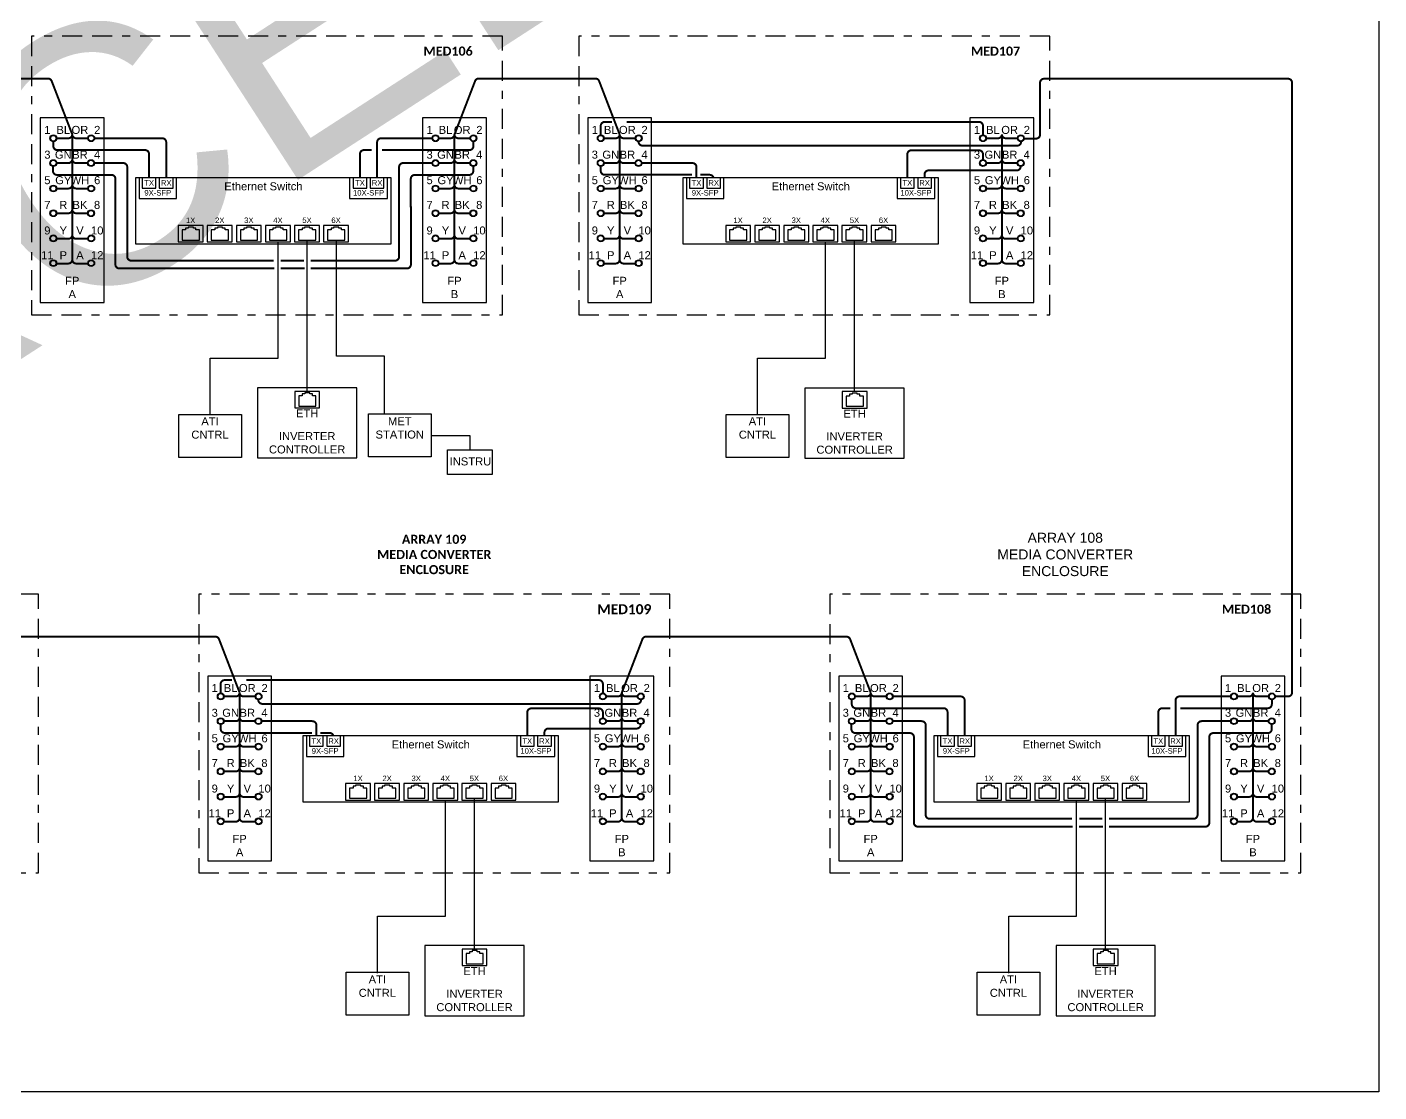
# Model space of a CAD drawing. Header units: feet. Extents: x -17 to 246, y -88 to 32.
# Drawn here: x 168.36 to 185.25, y 8.41 to 21.72 of the extents above; entities that cross this region are included whole.
import ezdxf
from ezdxf.enums import TextEntityAlignment as Align
from ezdxf.lldxf.tags import DXFTag

# ---------------------------------------------------------------- set-up
doc = ezdxf.new("R2010")
doc.units = ezdxf.units.FT
doc.header["$MEASUREMENT"] = 0
doc.linetypes.add('BORDER2', pattern=[0.875, 0.25, -0.125, 0.25, -0.125, 0, -0.125])
for name, color, linetype in [('E-EQPM-ENCL', 8, 'Continuous'), ('E-TEXT', 7, 'Continuous'), ('FLOWCHART', 7, 'Continuous'), ('G-ANNO-TEXT', 1, 'Continuous'), ('PV-CABL-FO', 130, 'FIBER'), ('PV-CATV6', 122, 'CATV6')]:
    doc.layers.add(name, color=color, linetype=linetype)
doc.layers.add('E-WD-DEVC', color=7, linetype='Continuous', lineweight=30)
doc.layers.add('G-NPLT', color=67, linetype='Continuous', plot=False)
doc.styles.add('NEI-A', font='arial.ttf')
tags = doc.linetypes.add('CATV6', pattern='A,0.18216,-0.054518,["CATV6",NEI-A,S=0.1,R=0,X=0,Y=-0.05],-0.505136,0.176989', length=0.918803).pattern_tags.tags
tags[6] = DXFTag(74, 10)
tags = doc.linetypes.add('FIBER', pattern='A,0.376989,-0.053001,["FO",NEI-A,S=0.1,R=0,X=0,Y=-0.05],-0.246999,0.376989', length=1.053978).pattern_tags.tags
tags[6] = DXFTag(74, 10)

# ---------------------------------------------------------------- blocks, each defined once
blk = doc.blocks.new('*U19')
at = {"layer": 'E-EQPM-ENCL', "color": 9, "linetype": 'BORDER2'}
for points in [[(46.046, 17.217), (51.931, 17.217), (51.931, 20.7), (46.046, 20.7)], [(52.885, 17.217), (58.77, 17.217), (58.77, 20.7), (52.885, 20.7)], [(40.252, 10.245), (46.137, 10.245), (46.137, 13.728), (40.252, 13.728)], [(48.137, 10.245), (54.022, 10.245), (54.022, 13.728), (48.137, 13.728)], [(56.022, 10.245), (61.907, 10.245), (61.907, 13.728), (56.022, 13.728)]]:
    blk.add_lwpolyline(points, close=True, dxfattribs=at)
at = {"layer": 'E-WD-DEVC'}
for centre, radius in [((46.321, 19.423), 0.0423), ((46.321, 19.423), 0.0348), ((46.321, 19.423), 0.0348), ((46.794, 19.423), 0.0423), ((46.794, 19.423), 0.0348), ((46.794, 19.423), 0.0348), ((51.096, 19.423), 0.0423), ((51.096, 19.423), 0.0348), ((51.096, 19.423), 0.0348), ((51.569, 19.423), 0.0423), ((51.569, 19.423), 0.0348), ((51.569, 19.423), 0.0348), ((53.16, 19.423), 0.0423), ((53.16, 19.423), 0.0348), ((53.16, 19.423), 0.0348), ((53.634, 19.423), 0.0423), ((53.634, 19.423), 0.0348), ((53.634, 19.423), 0.0348), ((57.936, 19.423), 0.0423), ((57.936, 19.423), 0.0348), ((57.936, 19.423), 0.0348), ((58.409, 19.423), 0.0423), ((58.409, 19.423), 0.0348), ((58.409, 19.423), 0.0348), ((46.321, 19.113), 0.0423), ((46.321, 19.113), 0.0348), ((46.321, 19.113), 0.0348), ((46.792, 19.113), 0.0423), ((46.792, 19.113), 0.0348), ((46.792, 19.113), 0.0348), ((51.096, 19.113), 0.0423), ((51.096, 19.113), 0.0348), ((51.096, 19.113), 0.0348), ((51.568, 19.113), 0.0423), ((51.568, 19.113), 0.0348), ((51.568, 19.113), 0.0348), ((53.16, 19.113), 0.0423), ((53.16, 19.113), 0.0348), ((53.16, 19.113), 0.0348), ((53.632, 19.113), 0.0423), ((53.632, 19.113), 0.0348), ((53.632, 19.113), 0.0348), ((57.936, 19.113), 0.0423), ((57.936, 19.113), 0.0348), ((57.936, 19.113), 0.0348), ((58.407, 19.113), 0.0423), ((58.407, 19.113), 0.0348), ((58.407, 19.113), 0.0348), ((46.321, 18.795), 0.0423), ((46.321, 18.795), 0.0348), ((46.321, 18.795), 0.0348), ((46.794, 18.795), 0.0423), ((46.794, 18.795), 0.0348), ((46.794, 18.795), 0.0348), ((51.096, 18.795), 0.0423), ((51.096, 18.795), 0.0348), ((51.096, 18.795), 0.0348), ((51.569, 18.795), 0.0423), ((51.569, 18.795), 0.0348), ((51.569, 18.795), 0.0348), ((53.16, 18.795), 0.0423), ((53.16, 18.795), 0.0348), ((53.16, 18.795), 0.0348), ((53.634, 18.795), 0.0423), ((53.634, 18.795), 0.0348), ((53.634, 18.795), 0.0348), ((57.936, 18.795), 0.0423), ((57.936, 18.795), 0.0348), ((57.936, 18.795), 0.0348), ((58.409, 18.795), 0.0423), ((58.409, 18.795), 0.0348), ((58.409, 18.795), 0.0348), ((46.321, 18.486), 0.0423), ((46.321, 18.486), 0.0348), ((46.321, 18.486), 0.0348), ((46.792, 18.486), 0.0423), ((46.792, 18.486), 0.0348), ((46.792, 18.486), 0.0348), ((51.096, 18.486), 0.0423), ((51.096, 18.486), 0.0348), ((51.096, 18.486), 0.0348), ((51.568, 18.486), 0.0423), ((51.568, 18.486), 0.0348), ((51.568, 18.486), 0.0348), ((53.16, 18.486), 0.0423), ((53.16, 18.486), 0.0348), ((53.16, 18.486), 0.0348), ((53.632, 18.486), 0.0423), ((53.632, 18.486), 0.0348), ((53.632, 18.486), 0.0348), ((57.936, 18.486), 0.0423), ((57.936, 18.486), 0.0348), ((57.936, 18.486), 0.0348), ((58.407, 18.486), 0.0423), ((58.407, 18.486), 0.0348), ((58.407, 18.486), 0.0348), ((46.321, 18.172), 0.0423), ((46.321, 18.172), 0.0348), ((46.321, 18.172), 0.0348), ((46.794, 18.172), 0.0423), ((46.794, 18.172), 0.0348), ((46.794, 18.172), 0.0348), ((51.096, 18.172), 0.0423), ((51.096, 18.172), 0.0348), ((51.096, 18.172), 0.0348), ((51.569, 18.172), 0.0423), ((51.569, 18.172), 0.0348), ((51.569, 18.172), 0.0348), ((53.16, 18.172), 0.0423), ((53.16, 18.172), 0.0348), ((53.16, 18.172), 0.0348), ((53.634, 18.172), 0.0423), ((53.634, 18.172), 0.0348), ((53.634, 18.172), 0.0348), ((57.936, 18.172), 0.0423), ((57.936, 18.172), 0.0348), ((57.936, 18.172), 0.0348), ((58.409, 18.172), 0.0423), ((58.409, 18.172), 0.0348), ((58.409, 18.172), 0.0348), ((46.321, 17.862), 0.0423), ((46.321, 17.862), 0.0348), ((46.321, 17.862), 0.0348), ((46.794, 17.862), 0.0423), ((46.794, 17.862), 0.0348), ((46.794, 17.862), 0.0348), ((51.096, 17.862), 0.0423), ((51.096, 17.862), 0.0348), ((51.096, 17.862), 0.0348), ((51.569, 17.862), 0.0423), ((51.569, 17.862), 0.0348), ((51.569, 17.862), 0.0348), ((53.16, 17.862), 0.0423), ((53.16, 17.862), 0.0348), ((53.16, 17.862), 0.0348), ((53.634, 17.862), 0.0423), ((53.634, 17.862), 0.0348), ((53.634, 17.862), 0.0348), ((57.936, 17.862), 0.0423), ((57.936, 17.862), 0.0348), ((57.936, 17.862), 0.0348), ((58.409, 17.862), 0.0423), ((58.409, 17.862), 0.0348), ((58.409, 17.862), 0.0348), ((48.412, 12.45), 0.0423), ((48.412, 12.45), 0.0348), ((48.412, 12.45), 0.0348), ((48.885, 12.45), 0.0423), ((48.885, 12.45), 0.0348), ((48.885, 12.45), 0.0348), ((53.187, 12.45), 0.0423), ((53.187, 12.45), 0.0348), ((53.187, 12.45), 0.0348), ((53.66, 12.45), 0.0423), ((53.66, 12.45), 0.0348), ((53.66, 12.45), 0.0348), ((56.297, 12.45), 0.0423), ((56.297, 12.45), 0.0348), ((56.297, 12.45), 0.0348), ((56.77, 12.45), 0.0423), ((56.77, 12.45), 0.0348), ((56.77, 12.45), 0.0348), ((61.072, 12.45), 0.0423), ((61.072, 12.45), 0.0348), ((61.072, 12.45), 0.0348), ((61.546, 12.45), 0.0423), ((61.546, 12.45), 0.0348), ((61.546, 12.45), 0.0348), ((48.412, 12.141), 0.0423), ((48.412, 12.141), 0.0348), ((48.412, 12.141), 0.0348), ((48.883, 12.141), 0.0423), ((48.883, 12.141), 0.0348), ((48.883, 12.141), 0.0348), ((53.187, 12.141), 0.0423), ((53.187, 12.141), 0.0348), ((53.187, 12.141), 0.0348), ((53.659, 12.141), 0.0423), ((53.659, 12.141), 0.0348), ((53.659, 12.141), 0.0348), ((56.297, 12.141), 0.0423), ((56.297, 12.141), 0.0348), ((56.297, 12.141), 0.0348), ((56.768, 12.141), 0.0423), ((56.768, 12.141), 0.0348), ((56.768, 12.141), 0.0348), ((61.072, 12.141), 0.0423), ((61.072, 12.141), 0.0348), ((61.072, 12.141), 0.0348), ((61.544, 12.141), 0.0423), ((61.544, 12.141), 0.0348), ((61.544, 12.141), 0.0348), ((48.412, 11.823), 0.0423), ((48.412, 11.823), 0.0348), ((48.412, 11.823), 0.0348), ((48.885, 11.823), 0.0423), ((48.885, 11.823), 0.0348), ((48.885, 11.823), 0.0348), ((53.187, 11.823), 0.0423), ((53.187, 11.823), 0.0348), ((53.187, 11.823), 0.0348), ((53.66, 11.823), 0.0423), ((53.66, 11.823), 0.0348), ((53.66, 11.823), 0.0348), ((56.297, 11.823), 0.0423), ((56.297, 11.823), 0.0348), ((56.297, 11.823), 0.0348), ((56.77, 11.823), 0.0423), ((56.77, 11.823), 0.0348), ((56.77, 11.823), 0.0348), ((61.072, 11.823), 0.0423), ((61.072, 11.823), 0.0348), ((61.072, 11.823), 0.0348), ((61.546, 11.823), 0.0423), ((61.546, 11.823), 0.0348), ((61.546, 11.823), 0.0348), ((48.412, 11.513), 0.0423), ((48.412, 11.513), 0.0348), ((48.412, 11.513), 0.0348), ((48.883, 11.513), 0.0423), ((48.883, 11.513), 0.0348), ((48.883, 11.513), 0.0348), ((53.187, 11.513), 0.0423), ((53.187, 11.513), 0.0348), ((53.187, 11.513), 0.0348), ((53.659, 11.513), 0.0423), ((53.659, 11.513), 0.0348), ((53.659, 11.513), 0.0348), ((56.297, 11.513), 0.0423), ((56.297, 11.513), 0.0348), ((56.297, 11.513), 0.0348), ((56.768, 11.513), 0.0423), ((56.768, 11.513), 0.0348), ((56.768, 11.513), 0.0348), ((61.072, 11.513), 0.0423), ((61.072, 11.513), 0.0348), ((61.072, 11.513), 0.0348), ((61.544, 11.513), 0.0423), ((61.544, 11.513), 0.0348), ((61.544, 11.513), 0.0348), ((48.412, 11.199), 0.0423), ((48.412, 11.199), 0.0348), ((48.412, 11.199), 0.0348), ((48.885, 11.199), 0.0423), ((48.885, 11.199), 0.0348), ((48.885, 11.199), 0.0348), ((53.187, 11.199), 0.0423), ((53.187, 11.199), 0.0348), ((53.187, 11.199), 0.0348), ((53.66, 11.199), 0.0423), ((53.66, 11.199), 0.0348), ((53.66, 11.199), 0.0348), ((56.297, 11.199), 0.0423), ((56.297, 11.199), 0.0348), ((56.297, 11.199), 0.0348), ((56.77, 11.199), 0.0423), ((56.77, 11.199), 0.0348), ((56.77, 11.199), 0.0348), ((61.072, 11.199), 0.0423), ((61.072, 11.199), 0.0348), ((61.072, 11.199), 0.0348), ((61.546, 11.199), 0.0423), ((61.546, 11.199), 0.0348), ((61.546, 11.199), 0.0348), ((48.412, 10.89), 0.0423), ((48.412, 10.89), 0.0348), ((48.412, 10.89), 0.0348), ((48.885, 10.89), 0.0423), ((48.885, 10.89), 0.0348), ((48.885, 10.89), 0.0348), ((53.187, 10.89), 0.0423), ((53.187, 10.89), 0.0348), ((53.187, 10.89), 0.0348), ((53.66, 10.89), 0.0423), ((53.66, 10.89), 0.0348), ((53.66, 10.89), 0.0348), ((56.297, 10.89), 0.0423), ((56.297, 10.89), 0.0348), ((56.297, 10.89), 0.0348), ((56.77, 10.89), 0.0423), ((56.77, 10.89), 0.0348), ((56.77, 10.89), 0.0348), ((61.072, 10.89), 0.0423), ((61.072, 10.89), 0.0348), ((61.072, 10.89), 0.0348), ((61.546, 10.89), 0.0423), ((61.546, 10.89), 0.0348), ((61.546, 10.89), 0.0348)]:
    blk.add_circle(centre, radius, dxfattribs=at)
at = {"layer": 'FLOWCHART', "linetype": 'Continuous'}
for points in [[(46.956, 19.676), (46.158, 19.676), (46.158, 17.369), (46.956, 17.369)], [(51.732, 19.676), (50.934, 19.676), (50.934, 17.369), (51.732, 17.369)], [(53.796, 19.676), (52.998, 19.676), (52.998, 17.369), (53.796, 17.369)], [(58.571, 19.676), (57.773, 19.676), (57.773, 17.369), (58.571, 17.369)], [(47.347, 18.105), (50.542, 18.105), (50.542, 18.93), (47.347, 18.93)], [(47.391, 18.672), (47.86, 18.672), (47.86, 18.93), (47.391, 18.93)], [(47.431, 18.801), (47.602, 18.801), (47.602, 18.93), (47.431, 18.93)], [(47.645, 18.801), (47.817, 18.801), (47.817, 18.93), (47.645, 18.93)], [(50.022, 18.672), (50.495, 18.672), (50.495, 18.93), (50.022, 18.93)], [(50.065, 18.801), (50.237, 18.801), (50.237, 18.93), (50.065, 18.93)], [(50.28, 18.801), (50.452, 18.801), (50.452, 18.93), (50.28, 18.93)], [(54.187, 18.105), (57.382, 18.105), (57.382, 18.93), (54.187, 18.93)], [(54.231, 18.672), (54.7, 18.672), (54.7, 18.93), (54.231, 18.93)], [(54.27, 18.801), (54.442, 18.801), (54.442, 18.93), (54.27, 18.93)], [(54.485, 18.801), (54.657, 18.801), (54.657, 18.93), (54.485, 18.93)], [(56.862, 18.672), (57.334, 18.672), (57.334, 18.93), (56.862, 18.93)], [(56.905, 18.801), (57.077, 18.801), (57.077, 18.93), (56.905, 18.93)], [(57.12, 18.801), (57.292, 18.801), (57.292, 18.93), (57.12, 18.93)], [(47.881, 18.127), (48.192, 18.127), (48.192, 18.333), (47.881, 18.333)], [(48.244, 18.127), (48.555, 18.127), (48.555, 18.333), (48.244, 18.333)], [(48.608, 18.127), (48.918, 18.127), (48.918, 18.333), (48.608, 18.333)], [(48.971, 18.127), (49.282, 18.127), (49.282, 18.333), (48.971, 18.333)], [(49.335, 18.127), (49.645, 18.127), (49.645, 18.333), (49.335, 18.333)], [(49.698, 18.127), (50.009, 18.127), (50.009, 18.333), (49.698, 18.333)], [(54.721, 18.127), (55.031, 18.127), (55.031, 18.333), (54.721, 18.333)], [(55.084, 18.127), (55.395, 18.127), (55.395, 18.333), (55.084, 18.333)], [(55.448, 18.127), (55.758, 18.127), (55.758, 18.333), (55.448, 18.333)], [(55.811, 18.127), (56.121, 18.127), (56.121, 18.333), (55.811, 18.333)], [(56.174, 18.127), (56.485, 18.127), (56.485, 18.333), (56.174, 18.333)], [(56.538, 18.127), (56.848, 18.127), (56.848, 18.333), (56.538, 18.333)], [(48.873, 15.429), (50.112, 15.429), (50.112, 16.304), (48.873, 16.304)], [(49.337, 16.055), (49.647, 16.055), (49.647, 16.261), (49.337, 16.261)], [(55.712, 15.426), (56.951, 15.426), (56.951, 16.301), (55.712, 16.301)], [(56.177, 16.052), (56.487, 16.052), (56.487, 16.258), (56.177, 16.258)], [(47.889, 15.972), (48.672, 15.972), (48.672, 15.433), (47.889, 15.433)], [(50.259, 15.98), (51.043, 15.98), (51.043, 15.441), (50.259, 15.441)], [(54.728, 15.972), (55.512, 15.972), (55.512, 15.433), (54.728, 15.433)], [(51.247, 15.532), (51.805, 15.532), (51.805, 15.224), (51.247, 15.224)], [(49.047, 12.704), (48.249, 12.704), (48.249, 10.397), (49.047, 10.397)], [(53.823, 12.704), (53.025, 12.704), (53.025, 10.397), (53.823, 10.397)], [(56.932, 12.704), (56.134, 12.704), (56.134, 10.397), (56.932, 10.397)], [(61.708, 12.704), (60.91, 12.704), (60.91, 10.397), (61.708, 10.397)], [(49.438, 11.133), (52.633, 11.133), (52.633, 11.958), (49.438, 11.958)], [(49.482, 11.7), (49.951, 11.7), (49.951, 11.958), (49.482, 11.958)], [(49.522, 11.829), (49.693, 11.829), (49.693, 11.958), (49.522, 11.958)], [(49.736, 11.829), (49.908, 11.829), (49.908, 11.958), (49.736, 11.958)], [(52.113, 11.7), (52.586, 11.7), (52.586, 11.958), (52.113, 11.958)], [(52.156, 11.829), (52.328, 11.829), (52.328, 11.958), (52.156, 11.958)], [(52.371, 11.829), (52.543, 11.829), (52.543, 11.958), (52.371, 11.958)], [(57.323, 11.133), (60.518, 11.133), (60.518, 11.958), (57.323, 11.958)], [(57.368, 11.7), (57.836, 11.7), (57.836, 11.958), (57.368, 11.958)], [(57.407, 11.829), (57.579, 11.829), (57.579, 11.958), (57.407, 11.958)], [(57.621, 11.829), (57.793, 11.829), (57.793, 11.958), (57.621, 11.958)], [(59.998, 11.7), (60.471, 11.7), (60.471, 11.958), (59.998, 11.958)], [(60.041, 11.829), (60.213, 11.829), (60.213, 11.958), (60.041, 11.958)], [(60.256, 11.829), (60.428, 11.829), (60.428, 11.958), (60.256, 11.958)], [(49.972, 11.155), (50.282, 11.155), (50.282, 11.361), (49.972, 11.361)], [(50.335, 11.155), (50.646, 11.155), (50.646, 11.361), (50.335, 11.361)], [(50.699, 11.155), (51.009, 11.155), (51.009, 11.361), (50.699, 11.361)], [(51.062, 11.155), (51.373, 11.155), (51.373, 11.361), (51.062, 11.361)], [(51.426, 11.155), (51.736, 11.155), (51.736, 11.361), (51.426, 11.361)], [(51.789, 11.155), (52.1, 11.155), (52.1, 11.361), (51.789, 11.361)], [(57.857, 11.155), (58.168, 11.155), (58.168, 11.361), (57.857, 11.361)], [(58.221, 11.155), (58.531, 11.155), (58.531, 11.361), (58.221, 11.361)], [(58.584, 11.155), (58.894, 11.155), (58.894, 11.361), (58.584, 11.361)], [(58.947, 11.155), (59.258, 11.155), (59.258, 11.361), (58.947, 11.361)], [(59.311, 11.155), (59.621, 11.155), (59.621, 11.361), (59.311, 11.361)], [(59.674, 11.155), (59.985, 11.155), (59.985, 11.361), (59.674, 11.361)], [(50.964, 8.462), (52.203, 8.462), (52.203, 9.337), (50.964, 9.337)], [(51.428, 9.088), (51.738, 9.088), (51.738, 9.294), (51.428, 9.294)], [(58.849, 8.462), (60.088, 8.462), (60.088, 9.337), (58.849, 9.337)], [(59.313, 9.088), (59.623, 9.088), (59.623, 9.294), (59.313, 9.294)], [(49.98, 9.006), (50.763, 9.006), (50.763, 8.468), (49.98, 8.468)], [(57.865, 9.006), (58.648, 9.006), (58.648, 8.468), (57.865, 8.468)]]:
    blk.add_lwpolyline(points, close=True, dxfattribs=at)
at = {"layer": 'FLOWCHART'}
for points in [[(48.103, 18.277), (48.103, 18.3), (48.071, 18.3), (48.071, 18.314), (48.006, 18.314), (48.006, 18.3), (47.974, 18.3), (47.974, 18.277), (47.931, 18.277), (47.931, 18.15), (48.146, 18.15), (48.146, 18.277)], [(48.466, 18.277), (48.466, 18.3), (48.434, 18.3), (48.434, 18.314), (48.37, 18.314), (48.37, 18.3), (48.337, 18.3), (48.337, 18.277), (48.294, 18.277), (48.294, 18.15), (48.509, 18.15), (48.509, 18.277)], [(48.83, 18.277), (48.83, 18.3), (48.798, 18.3), (48.798, 18.314), (48.733, 18.314), (48.733, 18.3), (48.701, 18.3), (48.701, 18.277), (48.658, 18.277), (48.658, 18.15), (48.873, 18.15), (48.873, 18.277)], [(49.193, 18.277), (49.193, 18.3), (49.161, 18.3), (49.161, 18.314), (49.096, 18.314), (49.096, 18.3), (49.064, 18.3), (49.064, 18.277), (49.021, 18.277), (49.021, 18.15), (49.236, 18.15), (49.236, 18.277)], [(49.557, 18.277), (49.557, 18.3), (49.525, 18.3), (49.525, 18.314), (49.46, 18.314), (49.46, 18.3), (49.428, 18.3), (49.428, 18.277), (49.385, 18.277), (49.385, 18.15), (49.6, 18.15), (49.6, 18.277)], [(49.92, 18.277), (49.92, 18.3), (49.888, 18.3), (49.888, 18.314), (49.823, 18.314), (49.823, 18.3), (49.791, 18.3), (49.791, 18.277), (49.748, 18.277), (49.748, 18.15), (49.963, 18.15), (49.963, 18.277)], [(54.942, 18.277), (54.942, 18.3), (54.91, 18.3), (54.91, 18.314), (54.846, 18.314), (54.846, 18.3), (54.813, 18.3), (54.813, 18.277), (54.77, 18.277), (54.77, 18.15), (54.986, 18.15), (54.986, 18.277)], [(55.306, 18.277), (55.306, 18.3), (55.274, 18.3), (55.274, 18.314), (55.209, 18.314), (55.209, 18.3), (55.177, 18.3), (55.177, 18.277), (55.134, 18.277), (55.134, 18.15), (55.349, 18.15), (55.349, 18.277)], [(55.669, 18.277), (55.669, 18.3), (55.637, 18.3), (55.637, 18.314), (55.573, 18.314), (55.573, 18.3), (55.54, 18.3), (55.54, 18.277), (55.497, 18.277), (55.497, 18.15), (55.712, 18.15), (55.712, 18.277)], [(56.033, 18.277), (56.033, 18.3), (56.001, 18.3), (56.001, 18.314), (55.936, 18.314), (55.936, 18.3), (55.904, 18.3), (55.904, 18.277), (55.861, 18.277), (55.861, 18.15), (56.076, 18.15), (56.076, 18.277)], [(56.396, 18.277), (56.396, 18.3), (56.364, 18.3), (56.364, 18.314), (56.299, 18.314), (56.299, 18.3), (56.267, 18.3), (56.267, 18.277), (56.224, 18.277), (56.224, 18.15), (56.439, 18.15), (56.439, 18.277)], [(56.76, 18.277), (56.76, 18.3), (56.728, 18.3), (56.728, 18.314), (56.663, 18.314), (56.663, 18.3), (56.631, 18.3), (56.631, 18.277), (56.588, 18.277), (56.588, 18.15), (56.803, 18.15), (56.803, 18.277)], [(49.559, 16.205), (49.559, 16.228), (49.527, 16.228), (49.527, 16.242), (49.462, 16.242), (49.462, 16.228), (49.43, 16.228), (49.43, 16.205), (49.387, 16.205), (49.387, 16.078), (49.602, 16.078), (49.602, 16.205)], [(56.398, 16.202), (56.398, 16.225), (56.366, 16.225), (56.366, 16.239), (56.302, 16.239), (56.302, 16.225), (56.269, 16.225), (56.269, 16.202), (56.226, 16.202), (56.226, 16.075), (56.441, 16.075), (56.441, 16.202)], [(50.194, 11.305), (50.194, 11.328), (50.162, 11.328), (50.162, 11.342), (50.097, 11.342), (50.097, 11.328), (50.065, 11.328), (50.065, 11.305), (50.022, 11.305), (50.022, 11.178), (50.237, 11.178), (50.237, 11.305)], [(50.557, 11.305), (50.557, 11.328), (50.525, 11.328), (50.525, 11.342), (50.46, 11.342), (50.46, 11.328), (50.428, 11.328), (50.428, 11.305), (50.385, 11.305), (50.385, 11.178), (50.6, 11.178), (50.6, 11.305)], [(50.921, 11.305), (50.921, 11.328), (50.889, 11.328), (50.889, 11.342), (50.824, 11.342), (50.824, 11.328), (50.792, 11.328), (50.792, 11.305), (50.749, 11.305), (50.749, 11.178), (50.964, 11.178), (50.964, 11.305)], [(51.284, 11.305), (51.284, 11.328), (51.252, 11.328), (51.252, 11.342), (51.187, 11.342), (51.187, 11.328), (51.155, 11.328), (51.155, 11.305), (51.112, 11.305), (51.112, 11.178), (51.327, 11.178), (51.327, 11.305)], [(51.648, 11.305), (51.648, 11.328), (51.615, 11.328), (51.615, 11.342), (51.551, 11.342), (51.551, 11.328), (51.519, 11.328), (51.519, 11.305), (51.476, 11.305), (51.476, 11.178), (51.691, 11.178), (51.691, 11.305)], [(52.011, 11.305), (52.011, 11.328), (51.979, 11.328), (51.979, 11.342), (51.914, 11.342), (51.914, 11.328), (51.882, 11.328), (51.882, 11.305), (51.839, 11.305), (51.839, 11.178), (52.054, 11.178), (52.054, 11.305)], [(58.079, 11.305), (58.079, 11.328), (58.047, 11.328), (58.047, 11.342), (57.982, 11.342), (57.982, 11.328), (57.95, 11.328), (57.95, 11.305), (57.907, 11.305), (57.907, 11.178), (58.122, 11.178), (58.122, 11.305)], [(58.442, 11.305), (58.442, 11.328), (58.41, 11.328), (58.41, 11.342), (58.346, 11.342), (58.346, 11.328), (58.313, 11.328), (58.313, 11.305), (58.27, 11.305), (58.27, 11.178), (58.485, 11.178), (58.485, 11.305)], [(58.806, 11.305), (58.806, 11.328), (58.774, 11.328), (58.774, 11.342), (58.709, 11.342), (58.709, 11.328), (58.677, 11.328), (58.677, 11.305), (58.634, 11.305), (58.634, 11.178), (58.849, 11.178), (58.849, 11.305)], [(59.169, 11.305), (59.169, 11.328), (59.137, 11.328), (59.137, 11.342), (59.072, 11.342), (59.072, 11.328), (59.04, 11.328), (59.04, 11.305), (58.997, 11.305), (58.997, 11.178), (59.212, 11.178), (59.212, 11.305)], [(59.533, 11.305), (59.533, 11.328), (59.501, 11.328), (59.501, 11.342), (59.436, 11.342), (59.436, 11.328), (59.404, 11.328), (59.404, 11.305), (59.361, 11.305), (59.361, 11.178), (59.576, 11.178), (59.576, 11.305)], [(59.896, 11.305), (59.896, 11.328), (59.864, 11.328), (59.864, 11.342), (59.799, 11.342), (59.799, 11.328), (59.767, 11.328), (59.767, 11.305), (59.724, 11.305), (59.724, 11.178), (59.939, 11.178), (59.939, 11.305)], [(51.65, 9.238), (51.65, 9.261), (51.618, 9.261), (51.618, 9.275), (51.553, 9.275), (51.553, 9.261), (51.521, 9.261), (51.521, 9.238), (51.478, 9.238), (51.478, 9.111), (51.693, 9.111), (51.693, 9.238)], [(59.535, 9.238), (59.535, 9.261), (59.503, 9.261), (59.503, 9.275), (59.438, 9.275), (59.438, 9.261), (59.406, 9.261), (59.406, 9.238), (59.363, 9.238), (59.363, 9.111), (59.578, 9.111), (59.578, 9.238)]]:
    blk.add_lwpolyline(points, close=True, dxfattribs=at)
at = {"layer": 'PV-CABL-FO', "ltscale": 0.5, "const_width": 0.025}
for points in [[(44.492, 19.467), (44.751, 20.137, -0.310159), (44.797, 20.169), (46.253, 20.169, -0.31012), (46.3, 20.137), (46.557, 19.471, 0.414214), (46.605, 19.423), (46.752, 19.423)], [(51.332, 19.467), (51.59, 20.137, -0.310159), (51.637, 20.169), (53.093, 20.169, -0.31012), (53.14, 20.137), (53.396, 19.471, 0.414214), (53.444, 19.423), (53.591, 19.423)], [(58.454, 19.419), (58.601, 19.419, 0.414214), (58.649, 19.467), (58.649, 20.116, -0.414214), (58.699, 20.166), (61.748, 20.166, -0.414215), (61.798, 20.116), (61.798, 20.037)], [(53.16, 19.465), (53.16, 19.577, -0.414214), (53.21, 19.627), (53.301, 19.627)], [(53.482, 19.627), (57.886, 19.627), (57.886, 19.627, -0.414214), (57.936, 19.577), (57.936, 19.465)], [(46.509, 19.423, 0.414214), (46.557, 19.471)], [(46.836, 19.423), (47.681, 19.423, -0.414214), (47.731, 19.373), (47.731, 18.93)], [(51.053, 19.423), (50.416, 19.423, 0.414214), (50.366, 19.373), (50.366, 18.93)], [(51.284, 19.423, 0.414214), (51.332, 19.471)], [(51.332, 19.471, 0.414214), (51.38, 19.423), (51.527, 19.423)], [(53.348, 19.423, 0.414214), (53.396, 19.471)], [(58.124, 19.423, 0.414214), (58.172, 19.471)], [(58.172, 19.471, 0.414214), (58.22, 19.423), (58.367, 19.423)], [(46.321, 19.38), (46.321, 19.325, 0.414214), (46.371, 19.275), (46.759, 19.275), (47.467, 19.275, -0.414214), (47.517, 19.225), (47.517, 18.93)], [(50.3, 19.275), (50.201, 19.275, 0.414214), (50.151, 19.225), (50.151, 18.93)], [(51.569, 19.38), (51.569, 19.325, -0.414214), (51.519, 19.275), (51.131, 19.275), (50.426, 19.275)], [(58.413, 19.38), (58.413, 19.38, -0.414214), (58.363, 19.33), (57.974, 19.33), (53.685, 19.33, -0.402878), (53.631, 19.38)], [(56.991, 18.93), (56.991, 19.222, -0.414214), (57.041, 19.272), (57.886, 19.272), (57.886, 19.272, -0.414214), (57.936, 19.222), (57.936, 19.156)], [(46.362, 19.113), (46.509, 19.113, 0.414214), (46.557, 19.161, 0.414214), (46.605, 19.113), (46.752, 19.113)], [(46.836, 19.113), (47.194, 19.113, -0.414214), (47.244, 19.063), (47.244, 17.944, 0.414214), (47.294, 17.894), (49.073, 17.894)], [(49.535, 17.894), (50.591, 17.894, 0.414214), (50.641, 17.944), (50.641, 19.063, -0.414214), (50.691, 19.113), (51.049, 19.113)], [(51.138, 19.113), (51.284, 19.113, 0.414214), (51.332, 19.161, 0.414214), (51.38, 19.113), (51.527, 19.113)], [(53.202, 19.113), (53.348, 19.113, 0.414214), (53.396, 19.161, 0.414214), (53.444, 19.113), (53.591, 19.113)], [(53.676, 19.113), (54.306, 19.113, -0.414214), (54.356, 19.063), (54.356, 18.93)], [(57.977, 19.113), (58.124, 19.113, 0.414214), (58.172, 19.161, 0.414214), (58.22, 19.113), (58.367, 19.113)], [(46.316, 19.07), (46.316, 19.015, 0.414214), (46.366, 18.965), (46.366, 18.965), (47.047, 18.965, -0.414214), (47.097, 18.915), (47.096, 17.846, 0.414214), (47.146, 17.796), (48.403, 17.796)], [(49.534, 17.796), (50.738, 17.796, 0.414214), (50.788, 17.846), (50.787, 18.915, -0.414214), (50.837, 18.965), (51.518, 18.965), (51.518, 18.965, 0.414214), (51.568, 19.015), (51.568, 19.07)], [(53.16, 19.071), (53.16, 19.016, 0.414214), (53.21, 18.966), (53.599, 18.966), (54.302, 18.966)], [(54.403, 18.966), (54.521, 18.966, -0.334727), (54.569, 18.93)], [(57.206, 18.93), (57.206, 18.971, -0.414214), (57.256, 19.021), (58.357, 19.021, 0.414214), (58.407, 19.071), (58.407, 19.072)], [(46.362, 18.795), (46.509, 18.795, 0.414214), (46.557, 18.843, 0.414214), (46.605, 18.795), (46.752, 18.795)], [(51.138, 18.795), (51.284, 18.795, 0.414214), (51.332, 18.843, 0.414214), (51.38, 18.795), (51.527, 18.795)], [(53.202, 18.795), (53.348, 18.795, 0.414214), (53.396, 18.843, 0.414214), (53.444, 18.795), (53.591, 18.795)], [(57.977, 18.795), (58.124, 18.795, 0.414214), (58.172, 18.843, 0.414214), (58.22, 18.795), (58.367, 18.795)], [(46.362, 18.486), (46.509, 18.486, 0.414214), (46.557, 18.534, 0.414214), (46.605, 18.486), (46.752, 18.486)], [(51.138, 18.486), (51.284, 18.486, 0.414214), (51.332, 18.534, 0.414214), (51.38, 18.486), (51.527, 18.486)], [(53.202, 18.486), (53.348, 18.486, 0.414214), (53.396, 18.534, 0.414214), (53.444, 18.486), (53.591, 18.486)], [(57.977, 18.486), (58.124, 18.486, 0.414214), (58.172, 18.534, 0.414214), (58.22, 18.486), (58.367, 18.486)], [(46.752, 18.167), (46.605, 18.167, -0.414214), (46.557, 18.215, -0.414214), (46.509, 18.167), (46.362, 18.167)], [(51.527, 18.167), (51.38, 18.167, -0.414214), (51.332, 18.215, -0.414214), (51.284, 18.167), (51.138, 18.167)], [(53.591, 18.167), (53.444, 18.167, -0.414214), (53.396, 18.215, -0.414214), (53.348, 18.167), (53.202, 18.167)], [(58.367, 18.167), (58.22, 18.167, -0.414214), (58.172, 18.215, -0.414214), (58.124, 18.167), (57.977, 18.167)], [(46.509, 17.858, 0.414214), (46.557, 17.906)], [(46.557, 17.906, 0.414214), (46.605, 17.858), (46.752, 17.858)], [(51.284, 17.858, 0.414214), (51.332, 17.906)], [(51.332, 17.906, 0.414214), (51.38, 17.858), (51.527, 17.858)], [(53.348, 17.858, 0.414214), (53.396, 17.906)], [(53.396, 17.906, 0.414214), (53.444, 17.858), (53.591, 17.858)], [(58.124, 17.858, 0.414214), (58.172, 17.906)], [(58.172, 17.906, 0.414214), (58.22, 17.858), (58.367, 17.858)], [(61.588, 12.451), (61.75, 12.451, 0.414214), (61.798, 12.499), (61.798, 13.427)], [(45.538, 12.495), (45.796, 13.165, -0.310159), (45.843, 13.197), (48.344, 13.197, -0.31012), (48.391, 13.165), (48.648, 12.498, 0.414214), (48.696, 12.45), (48.843, 12.45)], [(53.423, 12.495), (53.681, 13.165, -0.310159), (53.728, 13.197), (56.229, 13.197, -0.31012), (56.276, 13.165), (56.533, 12.498, 0.414214), (56.581, 12.45), (56.728, 12.45)], [(48.411, 12.493), (48.411, 12.604, -0.414214), (48.461, 12.654), (48.552, 12.654)], [(48.6, 12.45, 0.414214), (48.648, 12.498)], [(48.733, 12.654), (53.137, 12.654), (53.137, 12.654, -0.414214), (53.187, 12.604), (53.187, 12.493)], [(53.375, 12.45, 0.414214), (53.423, 12.498)], [(53.423, 12.498, 0.414214), (53.471, 12.45), (53.618, 12.45)], [(56.485, 12.45, 0.414214), (56.533, 12.498)], [(61.261, 12.45, 0.414214), (61.309, 12.498)], [(61.309, 12.498, 0.414214), (61.357, 12.45), (61.503, 12.45)], [(53.664, 12.408), (53.664, 12.407, -0.414214), (53.614, 12.357), (53.226, 12.357), (48.937, 12.357, -0.397893), (48.88, 12.405)], [(56.297, 12.408), (56.297, 12.353, 0.414214), (56.347, 12.303), (56.735, 12.303), (57.443, 12.303, -0.414214), (57.493, 12.253), (57.493, 11.958)], [(56.812, 12.45), (57.657, 12.45, -0.414214), (57.707, 12.4), (57.707, 11.958)], [(61.03, 12.45), (60.392, 12.45, 0.414214), (60.342, 12.4), (60.342, 11.958)], [(61.545, 12.408), (61.545, 12.353, -0.414214), (61.495, 12.303), (61.107, 12.303), (60.402, 12.303)], [(48.453, 12.141), (48.6, 12.141, 0.414214), (48.648, 12.189, 0.414214), (48.696, 12.141), (48.843, 12.141)], [(52.242, 11.958), (52.242, 12.25, -0.414214), (52.292, 12.3), (53.137, 12.3), (53.137, 12.3, -0.414214), (53.187, 12.25), (53.187, 12.184)], [(53.229, 12.141), (53.375, 12.141, 0.414214), (53.423, 12.189, 0.414214), (53.471, 12.141), (53.618, 12.141)], [(56.338, 12.141), (56.485, 12.141, 0.414214), (56.533, 12.189, 0.414214), (56.581, 12.141), (56.728, 12.141)], [(60.276, 12.303), (60.177, 12.303, 0.414214), (60.127, 12.253), (60.127, 11.958)], [(61.114, 12.141), (61.261, 12.141, 0.414214), (61.309, 12.189, 0.414214), (61.357, 12.141), (61.503, 12.141)], [(48.412, 12.099), (48.412, 12.044, 0.414214), (48.462, 11.994), (48.85, 11.994), (49.554, 11.994)], [(48.927, 12.141), (49.557, 12.141, -0.414214), (49.607, 12.091), (49.607, 11.958)], [(49.655, 11.994), (49.772, 11.994, -0.334727), (49.82, 11.958)], [(52.457, 11.958), (52.457, 11.999, -0.414214), (52.507, 12.049), (53.609, 12.049, 0.414214), (53.659, 12.099), (53.659, 12.1)], [(56.292, 12.097), (56.292, 12.042, 0.414214), (56.342, 11.992), (56.342, 11.992), (57.023, 11.992, -0.414214), (57.073, 11.942), (57.073, 10.873, 0.414214), (57.123, 10.823), (58.38, 10.823)], [(56.812, 12.141), (57.17, 12.141, -0.414214), (57.22, 12.091), (57.22, 10.971, 0.414214), (57.27, 10.921), (59.049, 10.921)], [(59.51, 10.823), (60.714, 10.823, 0.414214), (60.764, 10.873), (60.763, 11.942, -0.414214), (60.813, 11.992), (61.494, 11.992), (61.494, 11.992, 0.414214), (61.544, 12.042), (61.544, 12.097)], [(59.511, 10.921), (60.567, 10.921, 0.414214), (60.617, 10.971), (60.617, 12.091, -0.414214), (60.667, 12.141), (61.025, 12.141)], [(48.453, 11.823), (48.6, 11.823, 0.414214), (48.648, 11.871, 0.414214), (48.696, 11.823), (48.843, 11.823)], [(53.229, 11.823), (53.375, 11.823, 0.414214), (53.423, 11.871, 0.414214), (53.471, 11.823), (53.618, 11.823)], [(56.338, 11.823), (56.485, 11.823, 0.414214), (56.533, 11.871, 0.414214), (56.581, 11.823), (56.728, 11.823)], [(61.114, 11.823), (61.261, 11.823, 0.414214), (61.309, 11.871, 0.414214), (61.357, 11.823), (61.503, 11.823)], [(48.453, 11.513), (48.6, 11.513, 0.414214), (48.648, 11.561, 0.414214), (48.696, 11.513), (48.843, 11.513)], [(53.229, 11.513), (53.375, 11.513, 0.414214), (53.423, 11.561, 0.414214), (53.471, 11.513), (53.618, 11.513)], [(56.338, 11.513), (56.485, 11.513, 0.414214), (56.533, 11.561, 0.414214), (56.581, 11.513), (56.728, 11.513)], [(61.114, 11.513), (61.261, 11.513, 0.414214), (61.309, 11.561, 0.414214), (61.357, 11.513), (61.503, 11.513)], [(48.843, 11.195), (48.696, 11.195, -0.414214), (48.648, 11.243, -0.414214), (48.6, 11.195), (48.453, 11.195)], [(53.618, 11.195), (53.471, 11.195, -0.414214), (53.423, 11.243, -0.414214), (53.375, 11.195), (53.229, 11.195)], [(56.728, 11.195), (56.581, 11.195, -0.414214), (56.533, 11.243, -0.414214), (56.485, 11.195), (56.338, 11.195)], [(61.503, 11.195), (61.357, 11.195, -0.414214), (61.309, 11.243, -0.414214), (61.261, 11.195), (61.114, 11.195)], [(48.6, 10.885, 0.414214), (48.648, 10.933)], [(48.648, 10.933, 0.414214), (48.696, 10.885), (48.843, 10.885)], [(53.375, 10.885, 0.414214), (53.423, 10.933)], [(53.423, 10.933, 0.414214), (53.471, 10.885), (53.618, 10.885)], [(56.485, 10.885, 0.414214), (56.533, 10.933)], [(56.533, 10.933, 0.414214), (56.581, 10.885), (56.728, 10.885)], [(61.261, 10.885, 0.414214), (61.309, 10.933)], [(61.309, 10.933, 0.414214), (61.357, 10.885), (61.503, 10.885)]]:
    blk.add_lwpolyline(points, format="xyb", dxfattribs=at)
for points in [[(61.798, 13.427), (61.798, 20.037)], [(46.362, 19.423), (46.509, 19.423)], [(46.557, 19.471), (46.557, 17.906)], [(51.138, 19.423), (51.284, 19.423)], [(51.332, 19.471), (51.332, 17.906)], [(53.202, 19.423), (53.348, 19.423)], [(53.396, 19.471), (53.396, 17.906)], [(57.977, 19.423), (58.124, 19.423)], [(58.172, 19.471), (58.172, 17.906)], [(49.452, 17.894), (49.162, 17.894)], [(46.509, 17.858), (46.362, 17.858)], [(48.403, 17.796), (49.081, 17.796)], [(49.161, 17.796), (49.46, 17.796)], [(51.284, 17.858), (51.138, 17.858)], [(53.348, 17.858), (53.202, 17.858)], [(58.124, 17.858), (57.977, 17.858)], [(48.648, 12.498), (48.648, 10.933)], [(53.423, 12.498), (53.423, 10.933)], [(56.533, 12.498), (56.533, 10.933)], [(61.309, 12.498), (61.309, 10.933)], [(48.453, 12.45), (48.6, 12.45)], [(53.229, 12.45), (53.375, 12.45)], [(56.338, 12.45), (56.485, 12.45)], [(61.114, 12.45), (61.261, 12.45)], [(48.6, 10.885), (48.453, 10.885)], [(53.375, 10.885), (53.229, 10.885)], [(56.485, 10.885), (56.338, 10.885)], [(58.38, 10.823), (59.057, 10.823)], [(59.137, 10.823), (59.436, 10.823)], [(59.428, 10.921), (59.138, 10.921)], [(61.261, 10.885), (61.114, 10.885)]]:
    blk.add_lwpolyline(points, dxfattribs=at)
at = {"layer": 'PV-CATV6'}
for points in [[(48.28, 15.966), (48.28, 16.675), (49.128, 16.675), (49.128, 18.119)], [(49.492, 16.261), (49.492, 18.15)], [(50.457, 15.98), (50.457, 16.701), (49.86, 16.701), (49.86, 18.144)], [(55.12, 15.966), (55.12, 16.675), (55.968, 16.675), (55.968, 18.119)], [(56.332, 16.258), (56.332, 18.15)], [(51.043, 15.71), (51.525, 15.71), (51.526, 15.532)], [(51.583, 9.294), (51.583, 11.178)], [(59.468, 9.294), (59.468, 11.178)], [(50.371, 8.993), (50.371, 9.703), (51.219, 9.703), (51.219, 11.147)], [(58.257, 8.993), (58.257, 9.703), (59.104, 9.703), (59.104, 11.147)]]:
    blk.add_lwpolyline(points, dxfattribs=at)
at = {"layer": 'G-ANNO-TEXT', "style": 'NEI-A'}
for s, p in [('1', (46.246, 19.447)), ('BL', (46.445, 19.447)), ('OR', (46.653, 19.447)), ('2', (46.869, 19.447)), ('1', (51.022, 19.447)), ('BL', (51.221, 19.447)), ('OR', (51.429, 19.447)), ('2', (51.644, 19.447)), ('1', (53.086, 19.447)), ('BL', (53.285, 19.447)), ('OR', (53.493, 19.447)), ('2', (53.708, 19.447)), ('1', (57.861, 19.447)), ('BL', (58.06, 19.447)), ('OR', (58.269, 19.447)), ('2', (58.484, 19.447)), ('3', (46.246, 19.138)), ('GN', (46.445, 19.138)), ('BR', (46.653, 19.138)), ('4', (46.867, 19.138)), ('3', (51.022, 19.138)), ('GN', (51.221, 19.138)), ('BR', (51.429, 19.138)), ('4', (51.642, 19.138)), ('3', (53.086, 19.138)), ('GN', (53.285, 19.138)), ('BR', (53.493, 19.138)), ('4', (53.707, 19.138)), ('3', (57.861, 19.138)), ('GN', (58.06, 19.138)), ('BR', (58.269, 19.138)), ('4', (58.482, 19.138)), ('5', (46.246, 18.819)), ('GY', (46.445, 18.819)), ('WH', (46.653, 18.819)), ('6', (46.869, 18.819)), ('5', (51.022, 18.819)), ('GY', (51.221, 18.819)), ('WH', (51.429, 18.819)), ('6', (51.644, 18.819)), ('5', (53.086, 18.819)), ('GY', (53.285, 18.819)), ('WH', (53.493, 18.819)), ('6', (53.708, 18.819)), ('5', (57.861, 18.819)), ('GY', (58.06, 18.819)), ('WH', (58.269, 18.819)), ('6', (58.484, 18.819)), ('7', (46.246, 18.51)), ('R', (46.445, 18.51)), ('BK', (46.653, 18.51)), ('8', (46.867, 18.51)), ('7', (51.022, 18.51)), ('R', (51.221, 18.51)), ('BK', (51.429, 18.51)), ('8', (51.642, 18.51)), ('7', (53.086, 18.51)), ('R', (53.285, 18.51)), ('BK', (53.493, 18.51)), ('8', (53.707, 18.51)), ('7', (57.861, 18.51)), ('R', (58.06, 18.51)), ('BK', (58.269, 18.51)), ('8', (58.482, 18.51)), ('9', (46.246, 18.191)), ('Y', (46.445, 18.191)), ('V', (46.653, 18.191)), ('10', (46.869, 18.191)), ('9', (51.022, 18.191)), ('Y', (51.221, 18.191)), ('V', (51.429, 18.191)), ('10', (51.644, 18.191)), ('9', (53.086, 18.191)), ('Y', (53.285, 18.191)), ('V', (53.493, 18.191)), ('10', (53.708, 18.191)), ('9', (57.861, 18.191)), ('Y', (58.06, 18.191)), ('V', (58.269, 18.191)), ('10', (58.484, 18.191)), ('11', (46.246, 17.882)), ('P', (46.445, 17.882)), ('A', (46.653, 17.882)), ('12', (46.869, 17.882)), ('11', (51.022, 17.882)), ('P', (51.221, 17.882)), ('A', (51.429, 17.882)), ('12', (51.644, 17.882)), ('11', (53.086, 17.882)), ('P', (53.285, 17.882)), ('A', (53.493, 17.882)), ('12', (53.708, 17.882)), ('11', (57.861, 17.882)), ('P', (58.06, 17.882)), ('A', (58.269, 17.882)), ('12', (58.484, 17.882)), ('1', (48.337, 12.475)), ('BL', (48.536, 12.475)), ('OR', (48.744, 12.475)), ('2', (48.96, 12.475)), ('1', (53.113, 12.475)), ('BL', (53.312, 12.475)), ('OR', (53.52, 12.475)), ('2', (53.735, 12.475)), ('1', (56.222, 12.475)), ('BL', (56.421, 12.475)), ('OR', (56.63, 12.475)), ('2', (56.845, 12.475)), ('1', (60.998, 12.475)), ('BL', (61.197, 12.475)), ('OR', (61.405, 12.475)), ('2', (61.62, 12.475)), ('3', (48.337, 12.166)), ('GN', (48.536, 12.166)), ('BR', (48.744, 12.166)), ('4', (48.958, 12.166)), ('3', (53.113, 12.166)), ('GN', (53.312, 12.166)), ('BR', (53.52, 12.166)), ('4', (53.733, 12.166)), ('3', (56.222, 12.166)), ('GN', (56.421, 12.166)), ('BR', (56.63, 12.166)), ('4', (56.843, 12.166)), ('3', (60.998, 12.166)), ('GN', (61.197, 12.166)), ('BR', (61.405, 12.166)), ('4', (61.619, 12.166)), ('5', (48.337, 11.847)), ('GY', (48.536, 11.847)), ('WH', (48.744, 11.847)), ('6', (48.96, 11.847)), ('5', (53.113, 11.847)), ('GY', (53.312, 11.847)), ('WH', (53.52, 11.847)), ('6', (53.735, 11.847)), ('5', (56.222, 11.847)), ('GY', (56.421, 11.847)), ('WH', (56.63, 11.847)), ('6', (56.845, 11.847)), ('5', (60.998, 11.847)), ('GY', (61.197, 11.847)), ('WH', (61.405, 11.847)), ('6', (61.62, 11.847)), ('7', (48.337, 11.538)), ('R', (48.536, 11.538)), ('BK', (48.744, 11.538)), ('8', (48.958, 11.538)), ('7', (53.113, 11.538)), ('R', (53.312, 11.538)), ('BK', (53.52, 11.538)), ('8', (53.733, 11.538)), ('7', (56.222, 11.538)), ('R', (56.421, 11.538)), ('BK', (56.63, 11.538)), ('8', (56.843, 11.538)), ('7', (60.998, 11.538)), ('R', (61.197, 11.538)), ('BK', (61.405, 11.538)), ('8', (61.619, 11.538)), ('9', (48.337, 11.219)), ('Y', (48.536, 11.219)), ('V', (48.744, 11.219)), ('10', (48.96, 11.219)), ('9', (53.113, 11.219)), ('Y', (53.312, 11.219)), ('V', (53.52, 11.219)), ('10', (53.735, 11.219)), ('9', (56.222, 11.219)), ('Y', (56.421, 11.219)), ('V', (56.63, 11.219)), ('10', (56.845, 11.219)), ('9', (60.998, 11.219)), ('Y', (61.197, 11.219)), ('V', (61.405, 11.219)), ('10', (61.62, 11.219)), ('11', (48.337, 10.91)), ('P', (48.536, 10.91)), ('A', (48.744, 10.91)), ('12', (48.96, 10.91)), ('11', (53.113, 10.91)), ('P', (53.312, 10.91)), ('A', (53.52, 10.91)), ('12', (53.735, 10.91)), ('11', (56.222, 10.91)), ('P', (56.421, 10.91)), ('A', (56.63, 10.91)), ('12', (56.845, 10.91)), ('11', (60.998, 10.91)), ('P', (61.197, 10.91)), ('A', (61.405, 10.91)), ('12', (61.62, 10.91))]:
    blk.add_text(s, height=0.1, dxfattribs=at).set_placement(p, align=Align.BOTTOM_CENTER)
for s, insert, char_height, width, attachment_point in [('{\\fCalibri|b1|i0|c0|p34;\\H0.90909x;MED106}', (51.253, 20.511), 0.125, 1.30969, 5), ('{\\fCalibri|b1|i0|c0|p34;\\H0.90909x;MED107}', (58.093, 20.511), 0.125, 1.30969, 5), ('TX', (47.517, 18.865), 0.0687, 0.17188, 5), ('9X-SFP', (47.626, 18.741), 0.0687, 0.46884, 5), ('RX', (47.731, 18.865), 0.0687, 0.17188, 5), ('Ethernet Switch', (48.945, 18.822), 0.1, 0.99687, 5), ('10X-SFP', (50.259, 18.741), 0.0687, 0.47266, 5), ('TX', (50.151, 18.865), 0.0687, 0.17188, 5), ('RX', (50.366, 18.865), 0.0687, 0.17188, 5), ('TX', (54.356, 18.865), 0.0687, 0.17188, 5), ('9X-SFP', (54.465, 18.741), 0.0687, 0.46884, 5), ('RX', (54.571, 18.865), 0.0687, 0.17188, 5), ('Ethernet Switch', (55.784, 18.822), 0.1, 0.99687, 5), ('10X-SFP', (57.098, 18.741), 0.0687, 0.47266, 5), ('TX', (56.991, 18.865), 0.0687, 0.17188, 5), ('RX', (57.206, 18.865), 0.0687, 0.17188, 5), ('1X', (48.036, 18.398), 0.0687, 0.47266, 5), ('2X', (48.4, 18.398), 0.0687, 0.47266, 5), ('3X', (48.763, 18.398), 0.0687, 0.47266, 5), ('4X', (49.127, 18.398), 0.0687, 0.47266, 5), ('5X', (49.49, 18.398), 0.0687, 0.47266, 5), ('6X', (49.853, 18.398), 0.0687, 0.47266, 5), ('1X', (54.876, 18.398), 0.0687, 0.47266, 5), ('2X', (55.239, 18.398), 0.0687, 0.47266, 5), ('3X', (55.603, 18.398), 0.0687, 0.47266, 5), ('4X', (55.966, 18.398), 0.0687, 0.47266, 5), ('5X', (56.33, 18.398), 0.0687, 0.47266, 5), ('6X', (56.693, 18.398), 0.0687, 0.47266, 5), ('FP\\PA', (46.557, 17.692), 0.1, 0.25781, 2), ('FP\\PB', (51.333, 17.692), 0.1, 0.25781, 2), ('FP\\PA', (53.397, 17.692), 0.1, 0.25781, 2), ('FP\\PB', (58.172, 17.692), 0.1, 0.25781, 2), ('ATI\\PCNTRL', (48.278, 15.803), 0.1, 1.23931, 5), ('ETH', (49.492, 15.986), 0.1, 1.23931, 5), ('MET STATION', (50.649, 15.804), 0.1, 0.59582, 5), ('ATI\\PCNTRL', (55.118, 15.803), 0.1, 1.23931, 5), ('ETH', (56.332, 15.982), 0.1, 1.23931, 5), ('INVERTER CONTROLLER', (49.492, 15.618), 0.1, 1.23931, 5), ('INVERTER CONTROLLER', (56.332, 15.615), 0.1, 1.23931, 5), ('INSTRU ', (51.532, 15.385), 0.1, 1.23931, 5), ('{\\fCalibri|b1|i0|c0|p34;\\H0.90909x;ARRAY 109\\PMEDIA CONVERTER\\PENCLOSURE}', (51.079, 14.223), 0.125, 2.82798, 5), ('ARRAY 108\\PMEDIA CONVERTER\\PENCLOSURE', (58.964, 14.223), 0.125, 2.82798, 5), ('{\\fCalibri|b1|i0|c0|p34;MED109}', (53.454, 13.539), 0.125, 1.30969, 5), ('{\\fCalibri|b1|i0|c0|p34;\\H0.90909x;MED108}', (61.229, 13.539), 0.125, 1.30969, 5), ('TX', (49.607, 11.893), 0.0687, 0.17188, 5), ('RX', (49.822, 11.893), 0.0687, 0.17188, 5), ('Ethernet Switch', (51.036, 11.85), 0.1, 0.99687, 5), ('TX', (52.242, 11.893), 0.0687, 0.17188, 5), ('RX', (52.457, 11.893), 0.0687, 0.17188, 5), ('TX', (57.493, 11.893), 0.0687, 0.17188, 5), ('RX', (57.707, 11.893), 0.0687, 0.17188, 5), ('Ethernet Switch', (58.921, 11.85), 0.1, 0.99687, 5), ('TX', (60.127, 11.893), 0.0687, 0.17188, 5), ('RX', (60.342, 11.893), 0.0687, 0.17188, 5), ('9X-SFP', (49.717, 11.769), 0.0687, 0.46884, 5), ('10X-SFP', (52.35, 11.769), 0.0687, 0.47266, 5), ('9X-SFP', (57.602, 11.769), 0.0687, 0.46884, 5), ('10X-SFP', (60.235, 11.769), 0.0687, 0.47266, 5), ('1X', (50.127, 11.426), 0.0687, 0.47266, 5), ('2X', (50.491, 11.426), 0.0687, 0.47266, 5), ('3X', (50.854, 11.426), 0.0687, 0.47266, 5), ('4X', (51.218, 11.426), 0.0687, 0.47266, 5), ('5X', (51.581, 11.426), 0.0687, 0.47266, 5), ('6X', (51.944, 11.426), 0.0687, 0.47266, 5), ('1X', (58.012, 11.426), 0.0687, 0.47266, 5), ('2X', (58.376, 11.426), 0.0687, 0.47266, 5), ('3X', (58.739, 11.426), 0.0687, 0.47266, 5), ('4X', (59.103, 11.426), 0.0687, 0.47266, 5), ('5X', (59.466, 11.426), 0.0687, 0.47266, 5), ('6X', (59.83, 11.426), 0.0687, 0.47266, 5), ('FP\\PA', (48.648, 10.72), 0.1, 0.25781, 2), ('FP\\PB', (53.424, 10.72), 0.1, 0.25781, 2), ('FP\\PA', (56.533, 10.72), 0.1, 0.25781, 2), ('FP\\PB', (61.309, 10.72), 0.1, 0.25781, 2), ('ATI\\PCNTRL', (50.369, 8.83), 0.1, 1.23931, 5), ('ATI\\PCNTRL', (50.369, 8.83), 0.1, 1.23931, 5), ('ETH', (51.583, 9.018), 0.1, 1.23931, 5), ('ETH', (51.583, 9.018), 0.1, 1.23931, 5), ('ATI\\PCNTRL', (58.254, 8.83), 0.1, 1.23931, 5), ('ETH', (59.468, 9.018), 0.1, 1.23931, 5), ('INVERTER CONTROLLER', (51.583, 8.651), 0.1, 1.23931, 5), ('INVERTER CONTROLLER', (51.583, 8.651), 0.1, 1.23931, 5), ('INVERTER CONTROLLER', (59.468, 8.651), 0.1, 1.23931, 5)]:
    blk.add_mtext(s, dxfattribs=dict(at, insert=insert, char_height=char_height, width=width, attachment_point=attachment_point))

msp = doc.modelspace()

# ---------------------------------------------------------------- linework, layer by layer
at = {"layer": 'G-NPLT'}
msp.add_lwpolyline([(153.677, 30.271), (185.252, 30.271), (185.252, 8.413), (153.677, 8.413)], close=True, dxfattribs=at)

# ---------------------------------------------------------------- block references
at = {"layer": 'E-TEXT'}
msp.add_blockref('*U19', (122.369, 0.904), dxfattribs=at)

# ---------------------------------------------------------------- texts
at = {"layer": 'G-NPLT', "insert": (154.061, 12.174), "char_height": 3.2, "attachment_point": 1, "rotation": 32.9075, "style": 'NEI-A'}
msp.add_mtext_dynamic_manual_height_columns('\\pxt5,12;SUPERCEDED', width=25.39443, gutter_width=0.5, heights=[0], dxfattribs=at)

doc.saveas('drawing.dxf')
